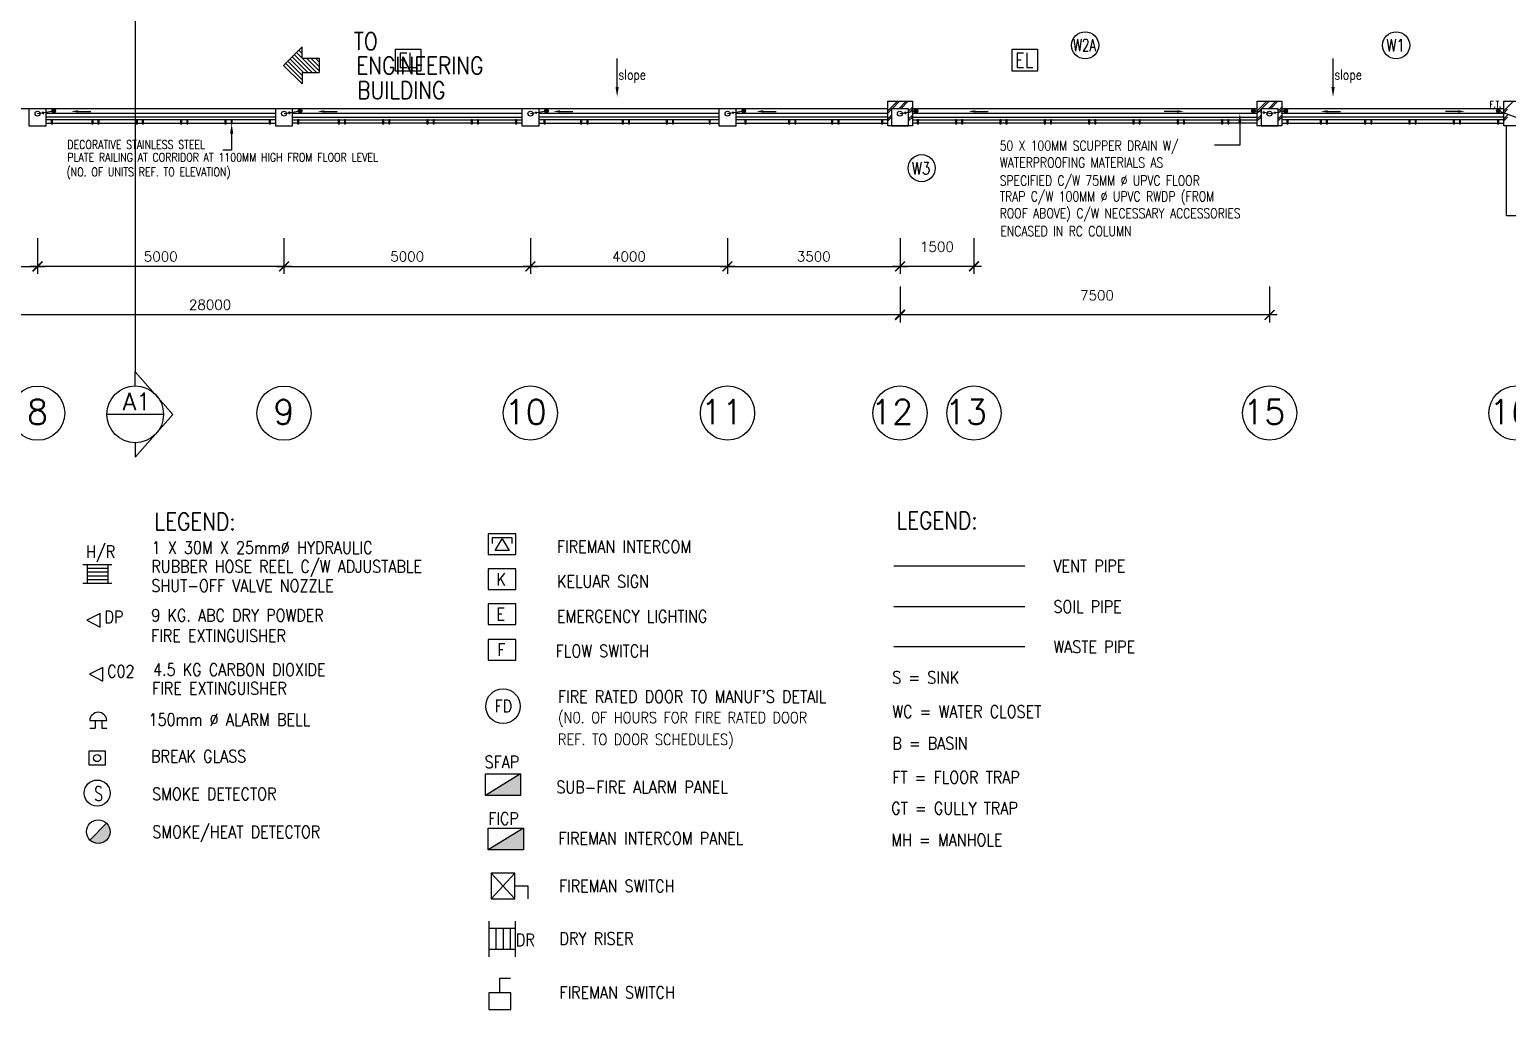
# Model space of a CAD drawing. Header units: feet. Extents: x 1613173 to 1750704, y -859418 to -757301.
# Drawn here: x 1660797 to 1690785, y -858600 to -838719 of the extents above; entities that cross this region are included whole.
import ezdxf

# ---------------------------------------------------------------- set-up
doc = ezdxf.new("R2010")
doc.units = ezdxf.units.FT
doc.header["$LTSCALE"] = 13
doc.header["$MEASUREMENT"] = 0
doc.layers.get('0').update_dxf_attribs({"linetype": 'CONTINUOUS'})
for name, color, linetype in [('-DRY RISER', 1, 'CONTINUOUS'), ('-EL & K', 10, 'CONTINUOUS'), ('-FF', 240, 'CONTINUOUS'), ('-ff.txt', 2, 'CONTINUOUS'), ('AR', 7, 'CONTINUOUS'), ('AR1', 7, 'CONTINUOUS'), ('COL', 3, 'CONTINUOUS'), ('DIM', 7, 'CONTINUOUS'), ('GRID-T', 7, 'CONTINUOUS'), ('hatch', 7, 'CONTINUOUS'), ('LINE', 7, 'CONTINUOUS'), ('NEW', 7, 'CONTINUOUS'), ('partition', 7, 'CONTINUOUS'), ('rail', 1, 'CONTINUOUS'), ('RWDP', 145, 'CONTINUOUS'), ('SP', 220, 'CONTINUOUS'), ('stair', 7, 'CONTINUOUS'), ('T50', 4, 'CONTINUOUS'), ('TEXT', 7, 'CONTINUOUS'), ('WIN-T', 7, 'CONTINUOUS')]:
    doc.layers.add(name, color=color, linetype=linetype)
doc.styles.add('E', font='ROMANS.SHX', dxfattribs={"width": 0.9})
doc.styles.add('ROMANS', font='romans')
doc.styles.get("Standard").update_dxf_attribs({"font": 'ROMANS.SHX'})
doc.styles.add('STANDARDS', font='simplex.shx')
doc.dimstyles.new('STANDARD$0', dxfattribs={"dimscale": 0, "dimtxt": 8, "dimasz": 6, "dimexe": 1, "dimexo": 1, "dimgap": 3, "dimtad": 1, "dimdec": 0, "dimlfac": -1, "dimrnd": 1, "dimzin": 0, "dimdsep": 46, "dimtxsty": 'Standard', "dimcen": 0, "dimclrd": 5, "dimclre": 250, "dimadec": 0, "dimazin": 0, "dimtfac": 1, "dimtdec": 4, "dimtofl": 0, "dimtmove": 0, "dimatfit": 3, "dimfxl": 1, "dimtolj": 1, "dimtzin": 0, "dimarcsym": 0})

# ---------------------------------------------------------------- blocks, each defined once
blk = doc.blocks.new('_ARCHTICK')
at = {"color": 0, "linetype": 'ByBlock', "const_width": 0.15}
blk.add_lwpolyline([(-0.5, -0.5), (0.5, 0.5)], dxfattribs=at)
blk = doc.blocks.new('*D160')
at = {"color": 7, "lineweight": -2, "transparency": 16777216}
for p, q in [((1650460, -844132), (1650460, -844652)), ((1678460, -844132), (1678460, -844652)), ((1650310, -844502), (1678610, -844502))]:
    blk.add_line(p, q, dxfattribs=at)
at = {"color": 7, "lineweight": -2, "transparency": 16777216, "xscale": 200, "yscale": 200, "zscale": 200, "rotation": 180}
blk.add_blockref('_ARCHTICK', (1650460, -844502), dxfattribs=at)
at = {"color": 7, "lineweight": -2, "transparency": 16777216, "xscale": 200, "yscale": 200, "zscale": 200}
blk.add_blockref('_ARCHTICK', (1678460, -844502), dxfattribs=at)
at = {"color": 7, "transparency": 16777216, "insert": (1664460, -844302), "char_height": 200, "attachment_point": 5, "style": 'ROMANS'}
blk.add_mtext('\\A1;28000', dxfattribs=at)
blk = doc.blocks.new('*D173')
at = {"layer": 'DIM', "color": 7, "lineweight": -2, "transparency": 16777216}
for p, q in [((1665960, -842948), (1665960, -843674)), ((1670960, -842948), (1670960, -843674)), ((1665810, -843524), (1671110, -843524))]:
    blk.add_line(p, q, dxfattribs=at)
at = {"layer": 'DIM', "color": 7, "lineweight": -2, "transparency": 16777216, "xscale": 200, "yscale": 200, "zscale": 200, "rotation": 180}
blk.add_blockref('_ARCHTICK', (1665960, -843524), dxfattribs=at)
at = {"layer": 'DIM', "color": 7, "lineweight": -2, "transparency": 16777216, "xscale": 200, "yscale": 200, "zscale": 200}
blk.add_blockref('_ARCHTICK', (1670960, -843524), dxfattribs=at)
at = {"layer": 'DIM', "color": 7, "transparency": 16777216, "insert": (1668460, -843324), "char_height": 200, "attachment_point": 5, "style": 'ROMANS'}
blk.add_mtext('\\A1;5000', dxfattribs=at)
blk = doc.blocks.new('*D174')
at = {"layer": 'DIM', "color": 7, "lineweight": -2, "transparency": 16777216}
for p, q in [((1660960, -842948), (1660960, -843674)), ((1665960, -842948), (1665960, -843674)), ((1666110, -843524), (1660810, -843524))]:
    blk.add_line(p, q, dxfattribs=at)
at = {"layer": 'DIM', "color": 7, "lineweight": -2, "transparency": 16777216, "xscale": 200, "yscale": 200, "zscale": 200}
for p, rotation in [((1660960, -843524), 179.9999999882513), ((1665960, -843524), 359.9999999882513)]:
    blk.add_blockref('_ARCHTICK', p, dxfattribs=dict(at, rotation=rotation))
at = {"layer": 'DIM', "color": 7, "transparency": 16777216, "insert": (1663460, -843324), "char_height": 200, "attachment_point": 5, "rotation": 360, "style": 'ROMANS'}
blk.add_mtext('\\A1;5000', dxfattribs=at)
blk = doc.blocks.new('*D176')
at = {"layer": 'DIM', "color": 7, "lineweight": -2, "transparency": 16777216}
for p, q in [((1655960, -842948), (1655960, -843674)), ((1660960, -842948), (1660960, -843674)), ((1655810, -843524), (1661110, -843524))]:
    blk.add_line(p, q, dxfattribs=at)
at = {"layer": 'DIM', "color": 7, "lineweight": -2, "transparency": 16777216, "xscale": 200, "yscale": 200, "zscale": 200, "rotation": 180}
blk.add_blockref('_ARCHTICK', (1655960, -843524), dxfattribs=at)
at = {"layer": 'DIM', "color": 7, "lineweight": -2, "transparency": 16777216, "xscale": 200, "yscale": 200, "zscale": 200}
blk.add_blockref('_ARCHTICK', (1660960, -843524), dxfattribs=at)
at = {"layer": 'DIM', "color": 7, "transparency": 16777216, "insert": (1658460, -843324), "char_height": 200, "attachment_point": 5, "style": 'ROMANS'}
blk.add_mtext('\\A1;5000', dxfattribs=at)
blk = doc.blocks.new('*D177')
at = {"layer": 'DIM', "color": 7, "lineweight": -2, "transparency": 16777216}
for p, q in [((1670960, -842948), (1670960, -843674)), ((1674960, -842948), (1674960, -843674)), ((1675110, -843524), (1670810, -843524))]:
    blk.add_line(p, q, dxfattribs=at)
at = {"layer": 'DIM', "color": 7, "lineweight": -2, "transparency": 16777216, "xscale": 200, "yscale": 200, "zscale": 200}
for p, rotation in [((1670960, -843524), 179.9999999882489), ((1674960, -843524), 359.9999999882489)]:
    blk.add_blockref('_ARCHTICK', p, dxfattribs=dict(at, rotation=rotation))
at = {"layer": 'DIM', "color": 7, "transparency": 16777216, "insert": (1672960, -843324), "char_height": 200, "attachment_point": 5, "rotation": 360, "style": 'ROMANS'}
blk.add_mtext('\\A1;4000', dxfattribs=at)
blk = doc.blocks.new('*D194')
at = {"layer": 'DIM', "color": 7, "lineweight": -2, "transparency": 16777216}
for p, q in [((1674960, -842948), (1674960, -843674)), ((1678460, -842948), (1678460, -843674)), ((1674810, -843524), (1678610, -843524))]:
    blk.add_line(p, q, dxfattribs=at)
at = {"layer": 'DIM', "color": 7, "lineweight": -2, "transparency": 16777216, "xscale": 200, "yscale": 200, "zscale": 200, "rotation": 180}
blk.add_blockref('_ARCHTICK', (1674960, -843524), dxfattribs=at)
at = {"layer": 'DIM', "color": 7, "lineweight": -2, "transparency": 16777216, "xscale": 200, "yscale": 200, "zscale": 200}
blk.add_blockref('_ARCHTICK', (1678460, -843524), dxfattribs=at)
at = {"layer": 'DIM', "color": 7, "transparency": 16777216, "insert": (1676710, -843324), "char_height": 200, "attachment_point": 5, "style": 'ROMANS'}
blk.add_mtext('\\A1;3500', dxfattribs=at)
blk = doc.blocks.new('*D199')
at = {"layer": 'DIM', "color": 7, "lineweight": -2, "transparency": 16777216}
for p, q in [((1678460, -842948), (1678460, -843674)), ((1679960, -842948), (1679960, -843674)), ((1680110, -843524), (1678310, -843524))]:
    blk.add_line(p, q, dxfattribs=at)
at = {"layer": 'DIM', "color": 7, "lineweight": -2, "transparency": 16777216, "xscale": 200, "yscale": 200, "zscale": 200}
for p, rotation in [((1678460, -843524), 179.9999999882473), ((1679960, -843524), 359.9999999882473)]:
    blk.add_blockref('_ARCHTICK', p, dxfattribs=dict(at, rotation=rotation))
at = {"layer": 'DIM', "color": 7, "transparency": 16777216, "insert": (1679210, -843126), "char_height": 200, "attachment_point": 5, "rotation": 360, "style": 'ROMANS'}
blk.add_mtext('\\A1;1500', dxfattribs=at)
blk = doc.blocks.new('*D249')
at = {"layer": 'DIM', "color": 7, "lineweight": -2, "transparency": 16777216}
for p, q in [((1678460, -843933), (1678460, -844659)), ((1685960, -843933), (1685960, -844659)), ((1686110, -844509), (1678310, -844509))]:
    blk.add_line(p, q, dxfattribs=at)
at = {"layer": 'DIM', "color": 7, "lineweight": -2, "transparency": 16777216, "xscale": 200, "yscale": 200, "zscale": 200}
for p, rotation in [((1678460, -844509), 179.9999999882473), ((1685960, -844509), 359.9999999882473)]:
    blk.add_blockref('_ARCHTICK', p, dxfattribs=dict(at, rotation=rotation))
at = {"layer": 'DIM', "color": 7, "transparency": 16777216, "insert": (1682457, -844111), "char_height": 200, "attachment_point": 5, "rotation": 360, "style": 'ROMANS'}
blk.add_mtext('\\A1;7500', dxfattribs=at)
blk = doc.blocks.new('DRY RISER')
at = {"layer": '-DRY RISER'}
for p, q in [((-150, 0), (150, 0)), ((-90, 0), (-90, -222)), ((90, 0), (90, -222)), ((-90, -42), (90, -42)), ((-90, -102), (90, -102)), ((-150, -222), (150, -222)), ((-90, -162), (90, -162))]:
    blk.add_line(p, q, dxfattribs=at)

msp = doc.modelspace()

# ---------------------------------------------------------------- hatches: boundary and pattern name
at = {"layer": '-FF'}
msp.add_hatch(color=0, dxfattribs=at).paths.add_polyline_path([(1662431.6, -854993.7, 0.1989124), (1662361.3, -854824), (1662021.9, -855163.4, 0.6681786)])
at = {"layer": 'partition'}
h = msp.add_hatch(dxfattribs=at)
h.set_pattern_fill('ANSI31', color=0, scale=500, style=0)
h.set_pattern_definition([(135, (1004377.454, -1282377.05), (44.194174, 44.194174), [])])
h.paths.add_polyline_path([(1666327.3, -839590.7), (1666674.5, -839590.7), (1666674.5, -839299.4), (1666327.3, -839299.4), (1666327.3, -839068.6), (1665950.9, -839445.1), (1666327.3, -839821.5)])
at = {"layer": 'RWDP'}
h = msp.add_hatch(dxfattribs=at)
h.set_pattern_fill('ANSI31', color=0, scale=200, angle=45, style=0)
h.set_pattern_definition([(90, (-29306.8, 12.318), (-25, 5e-15), [])])
edge = h.paths.add_edge_path()
edge.add_arc((1661288.5, -840370.4), 37.5, 0, 360)
h = msp.add_hatch(dxfattribs=at)
h.set_pattern_fill('ANSI31', color=0, scale=200, angle=45, style=0)
h.set_pattern_definition([(90, (-24306.8, 12.318), (-25, 5e-15), [])])
edge = h.paths.add_edge_path()
edge.add_arc((1666288.5, -840370.4), 37.5, 0, 360)
h = msp.add_hatch(dxfattribs=at)
h.set_pattern_fill('ANSI31', color=0, scale=200, angle=45, style=0)
h.set_pattern_definition([(90, (-19306.8, 12.318), (-25, 5e-15), [])])
edge = h.paths.add_edge_path()
edge.add_arc((1671288.5, -840370.4), 37.5, 0, 360)
h = msp.add_hatch(dxfattribs=at)
h.set_pattern_fill('ANSI31', color=0, scale=200, angle=45, style=0)
h.set_pattern_definition([(90, (-15306.8, 12.318), (-25, 5e-15), [])])
edge = h.paths.add_edge_path()
edge.add_arc((1675288.5, -840370.4), 37.5, 0, 360)
h = msp.add_hatch(dxfattribs=at)
h.set_pattern_fill('ANSI31', color=0, scale=200, angle=45, style=0)
h.set_pattern_definition([(90, (-11809.03, 12.318), (-25, 5e-15), [])])
edge = h.paths.add_edge_path()
edge.add_arc((1678786.2, -840370.4), 37.5, 0, 360)
h = msp.add_hatch(dxfattribs=at)
h.set_pattern_fill('ANSI31', color=0, scale=200, angle=45, style=0)
h.set_pattern_definition([(90, (3376225.03, 12.318), (25, 5e-15), [])])
edge = h.paths.add_edge_path()
edge.add_arc((1685629.8, -840370.4), 37.5, 0, 360)
h = msp.add_hatch(dxfattribs=at)
h.set_pattern_fill('ANSI31', color=0, scale=200, angle=45, style=0)
h.set_pattern_definition([(90, (-4309.03, 12.318), (-25, 5e-15), [])])
edge = h.paths.add_edge_path()
edge.add_arc((1686286.2, -840370.4), 37.5, 0, 360)
h = msp.add_hatch(dxfattribs=at)
h.set_pattern_fill('ANSI31', color=0, scale=200, angle=45, style=0)
h.set_pattern_definition([(90, (5, 12.318), (-25, 5e-15), [])])
edge = h.paths.add_edge_path()
edge.add_arc((1690600.3, -840370.4), 37.5, 0, 360)
at = {"layer": 'TEXT'}
for points in [[(1670048.3, -854258.4), (1670759.6, -854258.4), (1670759.6, -853819.5)], [(1670105.5, -855364), (1670816.8, -855364), (1670816.8, -854925.1)]]:
    msp.add_hatch(color=0, dxfattribs=at).paths.add_polyline_path(points)

# ---------------------------------------------------------------- linework, layer by layer
at = {"layer": '-EL & K', "color": 0}
for p, q in [((1668220.9, -839116.8), (1668734.8, -839116.8)), ((1668220.9, -839563.9), (1668220.9, -839116.8)), ((1668734.8, -839116.8), (1668734.8, -839563.9)), ((1680734.8, -839116.8), (1681248.8, -839116.8)), ((1680734.8, -839563.9), (1680734.8, -839116.8)), ((1681248.8, -839116.8), (1681248.8, -839563.9)), ((1668734.8, -839563.9), (1668220.9, -839563.9)), ((1681248.8, -839563.9), (1680734.8, -839563.9))]:
    msp.add_line(p, q, dxfattribs=at)
at = {"layer": '-FF', "color": 0, "ltscale": 10}
for p, q in [((1670588.3, -849033.3), (1670184.6, -849033.3)), ((1670184.6, -849033.3), (1670184.6, -849146.2)), ((1670246.8, -849291.3), (1670386.5, -849049.4)), ((1670386.5, -849049.4), (1670526.1, -849291.3)), ((1670588.3, -849146.2), (1670588.3, -849033.3)), ((1670526.1, -849291.3), (1670246.8, -849291.3))]:
    msp.add_line(p, q, dxfattribs=at)
at = {"layer": '-FF', "color": 0}
for p, q in [((1662469.4, -849578.9), (1661879, -849578.9)), ((1661965.7, -849578.9), (1661965.7, -849955.2)), ((1662382.7, -849653.5), (1661965.7, -849653.5)), ((1662382.7, -849731.3), (1661965.7, -849731.3)), ((1662382.7, -849805.9), (1661965.7, -849805.9)), ((1662382.7, -849578.9), (1662382.7, -849955.2)), ((1662469.4, -849955.2), (1661879, -849955.2)), ((1662382.7, -849880.6), (1661965.7, -849880.6)), ((1662232.5, -850566.2), (1661962.5, -850704.6)), ((1661962.5, -850704.6), (1662232.5, -850843)), ((1662285.6, -851660.3), (1662015.6, -851798.8)), ((1662015.6, -851798.8), (1662285.6, -851937.2)), ((1662018.9, -852738.4), (1662364.3, -852738.4)), ((1662128.9, -852738.4), (1662128.9, -852893)), ((1662261.5, -852738.4), (1662261.5, -852893)), ((1662022, -852893), (1662128.9, -852893)), ((1662261.5, -852893), (1662364.1, -852893)), ((1662021.9, -855163.4), (1662361.3, -854824)), ((1670167, -856354.3), (1670640.9, -855836.6)), ((1670167, -855836.6), (1670640.9, -856354.3)), ((1670640.9, -856095.4), (1670905.9, -856095.4)), ((1670905.9, -856095.4), (1670905.9, -856354.3))]:
    msp.add_line(p, q, dxfattribs=at)
for points in [[(1662232.5, -850843), (1662232.5, -850566.2)], [(1662285.6, -851937.2), (1662285.6, -851660.3)]]:
    msp.add_lwpolyline(points, dxfattribs=at)
msp.add_lwpolyline([(1662341.3, -853638.9), (1662341.3, -853362.1), (1661996.8, -853362.1), (1661996.8, -853638.9)], close=True, dxfattribs=at)
at = {"layer": '-FF', "color": 0, "ltscale": 1.3}
msp.add_lwpolyline([(1670640.9, -855836.6), (1670167, -855836.6), (1670167, -856354.3), (1670640.9, -856354.3)], close=True, dxfattribs=at)
msp.add_lwpolyline([(1670640.9, -855836.6), (1670167, -855836.6), (1670167, -856354.3), (1670640.9, -856354.3)], close=True, dxfattribs=at)
at = {"layer": '-FF', "color": 0}
for centre, radius in [((1662167, -853499.9), 72.2), ((1662169.1, -854210.1), 265), ((1662191.6, -854993.7), 240)]:
    msp.add_circle(centre, radius, dxfattribs=at)
msp.add_arc((1662191.6, -852744), 172.8, 1.85513, 178.14487, dxfattribs=at)
at = {"color": 0}
for p, q in [((1666327.3, -839068.6), (1665950.9, -839445.1)), ((1666327.3, -839299.4), (1666327.3, -839068.6)), ((1666327.3, -839299.4), (1666674.5, -839299.4)), ((1666674.5, -839299.4), (1666674.5, -839590.7)), ((1666327.3, -839821.5), (1665950.9, -839445.1)), ((1666327.3, -839590.7), (1666674.5, -839590.7)), ((1666327.3, -839590.7), (1666327.3, -839821.5)), ((1678210.2, -840324.1), (1656135.2, -840324.1)), ((1665785.2, -840424.1), (1661135.2, -840424.1)), ((1661780, -840379), (1662038.3, -840379)), ((1670785.2, -840424.1), (1666135.2, -840424.1)), ((1666780, -840379), (1667038.3, -840379)), ((1674785.2, -840424.1), (1671135.2, -840424.1)), ((1671562, -840379), (1671820.3, -840379)), ((1678210.2, -840424.1), (1675135.2, -840424.1)), ((1675687, -840379), (1675945.3, -840379)), ((1685710.2, -840324.1), (1678710.2, -840324.1)), ((1685710.2, -840424.1), (1678710.2, -840424.1)), ((1679987, -840379), (1680245.3, -840379)), ((1684080.5, -840379), (1683822.2, -840379)), ((1690710.2, -840324.1), (1686210.2, -840324.1)), ((1690710.2, -840424.1), (1686210.2, -840424.1)), ((1687137, -840379), (1687395.3, -840379)), ((1689783.5, -840379), (1689525.2, -840379))]:
    msp.add_line(p, q, dxfattribs=at)
for points in [[(1661780, -840402.3), (1661780, -840355.7), (1661640, -840379)], [(1666780, -840402.3), (1666780, -840355.7), (1666640, -840379)], [(1671562, -840402.3), (1671562, -840355.7), (1671422, -840379)], [(1675687, -840402.3), (1675687, -840355.7), (1675547, -840379)], [(1679987, -840402.3), (1679987, -840355.7), (1679847, -840379)], [(1684080.5, -840402.3), (1684080.5, -840355.7), (1684220.5, -840379)], [(1687137, -840402.3), (1687137, -840355.7), (1686997, -840379)], [(1689783.5, -840402.3), (1689783.5, -840355.7), (1689923.5, -840379)]]:
    msp.add_solid(points, dxfattribs=at)
at = {"layer": 'AR', "color": 0}
for p, q in [((1662941.4, -832451.7), (1662941.4, -845660.8)), ((1662941.4, -845950.7), (1662941.4, -845660.8)), ((1662941.4, -845660.8), (1663703.7, -846528.3)), ((1663516.4, -846525.7), (1662366.4, -846525.7)), ((1662941.4, -847395.8), (1663703.7, -846528.3)), ((1662941.4, -847100.7), (1662941.4, -847395.8))]:
    msp.add_line(p, q, dxfattribs=at)
msp.add_circle((1662941.4, -846525.7), 575, dxfattribs=at)
at = {"layer": 'COL', "color": 0}
for points in [[(1678210.2, -840174.1), (1678710.2, -840174.1), (1678710.2, -840674.1), (1678210.2, -840674.1)], [(1685710.2, -840174.1), (1686210.2, -840174.1), (1686210.2, -840674.1), (1685710.2, -840674.1)], [(1690710.2, -840174.1), (1691210.2, -840174.1), (1691210.2, -840674.1), (1690710.2, -840674.1)], [(1661135.2, -840324.1), (1660785.2, -840324.1), (1660785.2, -840674.1), (1661135.2, -840674.1)], [(1661135.2, -840324.1), (1660785.2, -840324.1), (1660785.2, -840674.1), (1661135.2, -840674.1)], [(1666135.2, -840324.1), (1665785.2, -840324.1), (1665785.2, -840674.1), (1666135.2, -840674.1)], [(1671135.2, -840324.1), (1670785.2, -840324.1), (1670785.2, -840674.1), (1671135.2, -840674.1)], [(1675135.2, -840324.1), (1674785.2, -840324.1), (1674785.2, -840674.1), (1675135.2, -840674.1)], [(1678635.2, -840324.1), (1678285.2, -840324.1), (1678285.2, -840674.1), (1678635.2, -840674.1)], [(1686135.2, -840324.1), (1685785.2, -840324.1), (1685785.2, -840674.1), (1686135.2, -840674.1)]]:
    msp.add_lwpolyline(points, close=True, dxfattribs=at)
at = {"layer": 'GRID-T', "color": 0}
for centre in [(1660960.2, -846501.9), (1665960.2, -846501.9), (1670960.2, -846500.7), (1674960.2, -846500.7), (1678460.2, -846500.7), (1679960.2, -846500.7), (1685960.2, -846500.7), (1690960.2, -846500.7)]:
    msp.add_circle(centre, 550, dxfattribs=at)
at = {"layer": 'hatch', "color": 0}
for p, q in [((1678210.2, -840369.3), (1678405.5, -840174.1)), ((1678298.1, -840324.1), (1678448.1, -840174.1)), ((1678434.6, -840324.1), (1678584.6, -840174.1)), ((1678477.2, -840324.1), (1678627.2, -840174.1)), ((1685710.2, -840369.3), (1685905.5, -840174.1)), ((1685798.1, -840324.1), (1685948.1, -840174.1)), ((1685934.6, -840324.1), (1686084.6, -840174.1)), ((1685977.2, -840324.1), (1686127.2, -840174.1)), ((1690710.2, -840369.3), (1690905.5, -840174.1)), ((1678210.2, -840412), (1678285.2, -840337)), ((1678210.2, -840530.3), (1678285.2, -840455.3)), ((1678210.2, -840573), (1678285.2, -840498)), ((1678635.2, -840369.3), (1678710.2, -840294.3)), ((1678635.2, -840412), (1678710.2, -840337)), ((1678635.2, -840412), (1678710.2, -840337)), ((1678635.2, -840530.3), (1678710.2, -840455.3)), ((1678635.2, -840530.3), (1678710.2, -840455.3)), ((1678635.2, -840573), (1678710.2, -840498)), ((1685710.2, -840412), (1685785.2, -840337)), ((1685710.2, -840530.3), (1685785.2, -840455.3)), ((1685710.2, -840573), (1685785.2, -840498)), ((1686135.2, -840369.3), (1686210.2, -840294.3)), ((1686135.2, -840412), (1686210.2, -840337)), ((1686135.2, -840530.3), (1686210.2, -840455.3)), ((1686135.2, -840573), (1686210.2, -840498)), ((1690710.2, -840412), (1690785.2, -840337)), ((1690710.2, -840530.3), (1690785.2, -840455.3)), ((1690710.2, -840573), (1690785.2, -840498))]:
    msp.add_line(p, q, dxfattribs=at)
at = {"layer": 'LINE', "color": 0}
for p, q in [((1661135.2, -840617.1), (1665785.2, -840617.1, 0)), ((1670785.2, -840617.1, 0), (1666135.2, -840617.1)), ((1671135.2, -840617.1, 0), (1674785.2, -840617.1, 0)), ((1675135.2, -840617.1, 0), (1678210.2, -840617.1, 0)), ((1685710.2, -840617.1, 0), (1678710.2, -840617.1, 0)), ((1686210.2, -840617.1, 0), (1690710.2, -840617.1)), ((1690767.2, -842499.1, 0), (1690767.2, -840674.1, 0))]:
    msp.add_line(p, q, dxfattribs=at)
at = {"layer": 'NEW', "color": 0}
for p, q in [((1670665.5, -849661.4), (1670105.5, -849661.4)), ((1670105.5, -849661.4), (1670105.5, -850078.9)), ((1670665.5, -850078.9), (1670665.5, -849661.4)), ((1670105.5, -850078.9), (1670665.5, -850078.9)), ((1670665.5, -850369.3), (1670105.5, -850369.3)), ((1670105.5, -850369.3), (1670105.5, -850786.8)), ((1670665.5, -850786.8), (1670665.5, -850369.3)), ((1670105.5, -850786.8), (1670665.5, -850786.8)), ((1670665.5, -851092.7), (1670105.5, -851092.7)), ((1670105.5, -851092.7), (1670105.5, -851510.3)), ((1670665.5, -851510.3), (1670665.5, -851092.7)), ((1670105.5, -851510.3), (1670665.5, -851510.3)), ((1670341.8, -858266.2), (1670341.8, -857964.9)), ((1670341.8, -857964.9), (1670557.1, -857964.9)), ((1670565.8, -858266.2), (1670117.8, -858266.2)), ((1670117.8, -858266.2), (1670117.8, -858600.2)), ((1670565.8, -858600.2), (1670565.8, -858266.2)), ((1670117.8, -858600.2), (1670565.8, -858600.2))]:
    msp.add_line(p, q, dxfattribs=at)
at = {"layer": 'partition', "color": 0}
msp.add_line((1693385.2, -842499.1), (1690767.2, -842499.1), dxfattribs=at)
at = {"layer": 'rail', "color": 0}
for p, q in [((1665785.2, -840499.1), (1661135.2, -840499.1)), ((1665785.2, -840549.1), (1661135.2, -840549.1)), ((1666135.2, -840499.1), (1670785.2, -840499.1)), ((1666135.2, -840549.1), (1670785.2, -840549.1)), ((1674785.2, -840499.1), (1671135.2, -840499.1)), ((1674785.2, -840549.1), (1671135.2, -840549.1)), ((1678210.2, -840499.1), (1675135.2, -840499.1)), ((1678210.2, -840549.1), (1675135.2, -840549.1)), ((1678710.2, -840499.1), (1685710.2, -840499.1)), ((1678710.2, -840549.1), (1685710.2, -840549.1)), ((1690710.2, -840499.1), (1686210.2, -840499.1)), ((1690710.2, -840549.1), (1686210.2, -840549.1))]:
    msp.add_line(p, q, dxfattribs=at)
for points in [[(1661260.2, -840549.1), (1661235.2, -840549.1), (1661235.2, -840634.1), (1661260.2, -840634.1)], [(1662085.2, -840549.1), (1662060.2, -840549.1), (1662060.2, -840634.1), (1662085.2, -840634.1)], [(1662210.2, -840549.1), (1662185.2, -840549.1), (1662185.2, -840634.1), (1662210.2, -840634.1)], [(1662985.2, -840549.1), (1662960.2, -840549.1), (1662960.2, -840634.1), (1662985.2, -840634.1)], [(1663110.2, -840549.1), (1663085.2, -840549.1), (1663085.2, -840634.1), (1663110.2, -840634.1)], [(1663885.2, -840549.1), (1663860.2, -840549.1), (1663860.2, -840634.1), (1663885.2, -840634.1)], [(1664010.2, -840549.1), (1663985.2, -840549.1), (1663985.2, -840634.1), (1664010.2, -840634.1)], [(1664785.2, -840549.1), (1664760.2, -840549.1), (1664760.2, -840634.1), (1664785.2, -840634.1)], [(1664910.2, -840549.1), (1664885.2, -840549.1), (1664885.2, -840634.1), (1664910.2, -840634.1)], [(1665685.2, -840549.1), (1665660.2, -840549.1), (1665660.2, -840634.1), (1665685.2, -840634.1)], [(1666260.2, -840549.1), (1666235.2, -840549.1), (1666235.2, -840634.1), (1666260.2, -840634.1)], [(1667085.2, -840549.1), (1667060.2, -840549.1), (1667060.2, -840634.1), (1667085.2, -840634.1)], [(1667210.2, -840549.1), (1667185.2, -840549.1), (1667185.2, -840634.1), (1667210.2, -840634.1)], [(1667985.2, -840549.1), (1667960.2, -840549.1), (1667960.2, -840634.1), (1667985.2, -840634.1)], [(1668110.2, -840549.1), (1668085.2, -840549.1), (1668085.2, -840634.1), (1668110.2, -840634.1)], [(1668885.2, -840549.1), (1668860.2, -840549.1), (1668860.2, -840634.1), (1668885.2, -840634.1)], [(1669010.2, -840549.1), (1668985.2, -840549.1), (1668985.2, -840634.1), (1669010.2, -840634.1)], [(1669785.2, -840549.1), (1669760.2, -840549.1), (1669760.2, -840634.1), (1669785.2, -840634.1)], [(1669910.2, -840549.1), (1669885.2, -840549.1), (1669885.2, -840634.1), (1669910.2, -840634.1)], [(1670685.2, -840549.1), (1670660.2, -840549.1), (1670660.2, -840634.1), (1670685.2, -840634.1)], [(1671260.2, -840549.1), (1671235.2, -840549.1), (1671235.2, -840634.1), (1671260.2, -840634.1)], [(1672004, -840549.1), (1671979, -840549.1), (1671979, -840634.1), (1672004, -840634.1)], [(1672129, -840549.1), (1672104, -840549.1), (1672104, -840634.1), (1672129, -840634.1)], [(1672847.7, -840549.1), (1672822.7, -840549.1), (1672822.7, -840634.1), (1672847.7, -840634.1)], [(1672972.7, -840549.1), (1672947.7, -840549.1), (1672947.7, -840634.1), (1672972.7, -840634.1)], [(1673741.5, -840549.1), (1673716.5, -840549.1), (1673716.5, -840634.1), (1673741.5, -840634.1)], [(1673866.5, -840549.1), (1673841.5, -840549.1), (1673841.5, -840634.1), (1673866.5, -840634.1)], [(1674610.2, -840549.1), (1674585.2, -840549.1), (1674585.2, -840634.1), (1674610.2, -840634.1)], [(1675335.2, -840549.1), (1675310.2, -840549.1), (1675310.2, -840634.1), (1675335.2, -840634.1)], [(1676222.7, -840549.1), (1676197.7, -840549.1), (1676197.7, -840634.1), (1676222.7, -840634.1)], [(1676222.7, -840549.1), (1676197.7, -840549.1), (1676197.7, -840634.1), (1676222.7, -840634.1)], [(1676347.7, -840549.1), (1676322.7, -840549.1), (1676322.7, -840634.1), (1676347.7, -840634.1)], [(1676347.7, -840549.1), (1676322.7, -840549.1), (1676322.7, -840634.1), (1676347.7, -840634.1)], [(1677097.7, -840549.1), (1677072.7, -840549.1), (1677072.7, -840634.1), (1677097.7, -840634.1)], [(1677222.7, -840549.1), (1677197.7, -840549.1), (1677197.7, -840634.1), (1677222.7, -840634.1)], [(1678110.2, -840549.1), (1678085.2, -840549.1), (1678085.2, -840634.1), (1678110.2, -840634.1)], [(1686335.2, -840549.1), (1686310.2, -840549.1), (1686310.2, -840634.1), (1686335.2, -840634.1)], [(1687010.2, -840549.1), (1686985.2, -840549.1), (1686985.2, -840634.1), (1687010.2, -840634.1)], [(1687135.2, -840549.1), (1687110.2, -840549.1), (1687110.2, -840634.1), (1687135.2, -840634.1)], [(1687910.2, -840549.1), (1687885.2, -840549.1), (1687885.2, -840634.1), (1687910.2, -840634.1)], [(1688035.2, -840549.1), (1688010.2, -840549.1), (1688010.2, -840634.1), (1688035.2, -840634.1)], [(1688810.2, -840549.1), (1688785.2, -840549.1), (1688785.2, -840634.1), (1688810.2, -840634.1)], [(1688935.2, -840549.1), (1688910.2, -840549.1), (1688910.2, -840634.1), (1688935.2, -840634.1)], [(1689710.2, -840549.1), (1689685.2, -840549.1), (1689685.2, -840634.1), (1689710.2, -840634.1)], [(1689835.2, -840549.1), (1689810.2, -840549.1), (1689810.2, -840634.1), (1689835.2, -840634.1)], [(1690610.2, -840549.1), (1690585.2, -840549.1), (1690585.2, -840634.1), (1690610.2, -840634.1)]]:
    msp.add_lwpolyline(points, close=True, dxfattribs=at)
at = {"layer": 'rail', "color": 0, "elevation": 0}
for points in [[(1678835.2, -840549.1), (1678810.2, -840549.1), (1678810.2, -840634.1), (1678835.2, -840634.1)], [(1679610.2, -840549.1), (1679585.2, -840549.1), (1679585.2, -840634.1), (1679610.2, -840634.1)], [(1679735.2, -840549.1), (1679710.2, -840549.1), (1679710.2, -840634.1), (1679735.2, -840634.1)], [(1680510.2, -840549.1), (1680485.2, -840549.1), (1680485.2, -840634.1), (1680510.2, -840634.1)], [(1680635.2, -840549.1), (1680610.2, -840549.1), (1680610.2, -840634.1), (1680635.2, -840634.1)], [(1681410.2, -840549.1), (1681385.2, -840549.1), (1681385.2, -840634.1), (1681410.2, -840634.1)], [(1681535.2, -840549.1), (1681510.2, -840549.1), (1681510.2, -840634.1), (1681535.2, -840634.1)], [(1682310.2, -840549.1), (1682285.2, -840549.1), (1682285.2, -840634.1), (1682310.2, -840634.1)], [(1682435.2, -840549.1), (1682410.2, -840549.1), (1682410.2, -840634.1), (1682435.2, -840634.1)], [(1683210.2, -840549.1), (1683185.2, -840549.1), (1683185.2, -840634.1), (1683210.2, -840634.1)], [(1683335.2, -840549.1), (1683310.2, -840549.1), (1683310.2, -840634.1), (1683335.2, -840634.1)], [(1684110.2, -840549.1), (1684085.2, -840549.1), (1684085.2, -840634.1), (1684110.2, -840634.1)], [(1684235.2, -840549.1), (1684210.2, -840549.1), (1684210.2, -840634.1), (1684235.2, -840634.1)], [(1685010.2, -840549.1), (1684985.2, -840549.1), (1684985.2, -840634.1), (1685010.2, -840634.1)], [(1685135.2, -840549.1), (1685110.2, -840549.1), (1685110.2, -840634.1), (1685135.2, -840634.1)]]:
    msp.add_lwpolyline(points, close=True, dxfattribs=at)
at = {"layer": 'RWDP', "color": 0}
for p, q in [((1672720, -839885), (1672720, -839308)), ((1687246.7, -839885), (1687246.7, -839308)), ((1660960.2, -840424.1), (1661288.5, -840370.4)), ((1661061.3, -840407.6), (1661076.4, -840382.3)), ((1661061.3, -840407.6), (1661084.1, -840430.8)), ((1665960.2, -840424.1), (1666288.5, -840370.4)), ((1666061.3, -840407.6), (1666076.4, -840382.3)), ((1666061.3, -840407.6), (1666084.1, -840430.8)), ((1670960.2, -840424.1), (1671288.5, -840370.4)), ((1671061.3, -840407.6), (1671076.4, -840382.3)), ((1671061.3, -840407.6), (1671084.1, -840430.8)), ((1674960.2, -840424.1), (1675288.5, -840370.4)), ((1675061.3, -840407.6), (1675076.4, -840382.3)), ((1675061.3, -840407.6), (1675084.1, -840430.8)), ((1678458, -840424.1), (1678786.2, -840370.4)), ((1678559, -840407.6), (1678574.2, -840382.3)), ((1678559, -840407.6), (1678581.8, -840430.8)), ((1685958, -840424.1), (1685629.8, -840370.4)), ((1685857, -840407.6), (1685834.2, -840430.8)), ((1685857, -840407.6), (1685841.8, -840382.3)), ((1685958, -840424.1), (1686286.2, -840370.4)), ((1686059, -840407.6), (1686074.2, -840382.3)), ((1686059, -840407.6), (1686081.8, -840430.8)), ((1690605, -840370.4), (1690955.5, -840499.1)), ((1664897.7, -840834.1), (1664897.7, -841168)), ((1685355, -840624.1), (1685355, -841066)), ((1685355, -841066), (1684839, -841066)), ((1664897.7, -841168), (1664719.5, -841168))]:
    msp.add_line(p, q, dxfattribs=at)
for centre, radius in [((1660960.2, -840424.1), 50), ((1661288.5, -840370.4), 37.5), ((1665960.2, -840424.1), 50), ((1666288.5, -840370.4), 37.5), ((1670960.2, -840424.1), 50), ((1671288.5, -840370.4), 37.5), ((1674960.2, -840424.1), 50), ((1675288.5, -840370.4), 37.5), ((1678458, -840424.1), 50), ((1678786.2, -840370.4), 37.5), ((1685629.8, -840370.4), 37.5), ((1685958, -840424.1), 50), ((1686286.2, -840370.4), 37.5), ((1690600.3, -840370.4), 37.5)]:
    msp.add_circle(centre, radius, dxfattribs=at)
for points in [[(1672753.3, -839885), (1672686.7, -839885), (1672720, -840085)], [(1687280, -839885), (1687213.3, -839885), (1687246.7, -840085)], [(1685321.7, -840624.1), (1685388.3, -840624.1), (1685355, -840424.1)], [(1664864.4, -840834.1), (1664931.1, -840834.1), (1664897.7, -840634.1)]]:
    msp.add_solid(points, dxfattribs=at)
at = {"layer": 'SP', "color": 0}
for p, q in [((1680991.5, -849605.1), (1678331.9, -849605.1)), ((1680991.5, -850429.7), (1678331.9, -850429.7)), ((1680991.5, -851240.9), (1678331.9, -851240.9))]:
    msp.add_line(p, q, dxfattribs=at)
at = {"layer": 'TEXT', "color": 0}
for p, q in [((1670665.5, -848953.5), (1670105.5, -848953.5)), ((1670105.5, -848953.5), (1670105.5, -849371.1)), ((1670665.5, -849371.1), (1670665.5, -848953.5)), ((1670105.5, -849371.1), (1670665.5, -849371.1)), ((1670759.6, -853819.5), (1670048.3, -854258.4)), ((1670816.8, -854925.1), (1670105.5, -855364))]:
    msp.add_line(p, q, dxfattribs=at)
for points in [[(1670048.3, -854258.4), (1670048.3, -853819.5), (1670759.6, -853819.5), (1670759.6, -854258.4)], [(1670105.5, -855364), (1670105.5, -854925.1), (1670816.8, -854925.1), (1670816.8, -855364)]]:
    msp.add_lwpolyline(points, close=True, dxfattribs=at)
msp.add_circle((1670404, -852448.3), 351, dxfattribs=at)
at = {"layer": 'WIN-T', "color": 0}
for centre in [(1682216.4, -839038.1), (1688526.3, -839038.1), (1678898.8, -841530.9)]:
    msp.add_circle(centre, 275, dxfattribs=at)

# ---------------------------------------------------------------- block references
at = {"layer": '-DRY RISER', "color": 0, "xscale": 2.400000000023283, "yscale": 2.400000000023283, "zscale": 2.400000000023283, "rotation": 270}
msp.add_blockref('DRY RISER', (1670650, -857170.9), dxfattribs=at)

# ---------------------------------------------------------------- texts
at = {"layer": '-EL & K', "color": 0, "style": 'E', "width": 0.8}
for p in [(1668276.2, -839489.8), (1680794, -839489.8)]:
    msp.add_text('EL', height=300, dxfattribs=at).set_placement(p)
at = {"layer": '-ff.txt', "color": 0, "style": 'STANDARDS', "width": 0.7}
msp.add_text('S', height=292.5, dxfattribs=at).set_placement((1662108.7, -854366.9))
at = {"color": 0, "ltscale": 10, "style": 'ROMANS', "width": 0.8}
for s, p in [('slope', (1672748.8, -839731.9)), ('slope', (1687275.4, -839731.9)), ('50 X 100MM SCUPPER DRAIN W/', (1680482.8, -841174.9)), ('WATERPROOFING MATERIALS AS', (1680482.8, -841516.8)), ('SPECIFIED C/W 75MM %%c UPVC FLOOR', (1680482.8, -841882.1)), ('TRAP C/W 100MM %%c UPVC RWDP (FROM', (1680482.8, -842204.2)), ('ROOF ABOVE) C/W NECESSARY ACCESSORIES', (1680482.8, -842546.6)), ('ENCASED IN RC COLUMN', (1680497, -842909.5))]:
    msp.add_text(s, height=200, dxfattribs=at).set_placement(p)
at = {"layer": 'AR1', "color": 0, "style": 'ROMANS'}
msp.add_text('A1', height=350, dxfattribs=at).set_placement((1662690.5, -846442.5))
at = {"layer": 'GRID-T', "color": 0, "style": 'ROMANS'}
for s, p in [('8', (1660745, -846727.6)), ('9', (1665745, -846727.6)), ('10', (1670435.5, -846726.5)), ('11', (1674420, -846726.5)), ('12', (1677870.7, -846726.5)), ('13', (1679370.7, -846726.5)), ('15', (1685420, -846726.5)), ('16', (1690420, -846726.5))]:
    msp.add_text(s, height=500, dxfattribs=at).set_placement(p)
at = {"layer": 'NEW', "color": 0, "style": 'ROMANS', "width": 0.85}
for s, p in [('K', (1670272.5, -849996.8)), ('KELUAR SIGN', (1671498.7, -850042.2)), ('E', (1670272.5, -850704.7)), ('EMERGENCY LIGHTING', (1671498.7, -850750.1)), ('F', (1670289.7, -851428.1))]:
    msp.add_text(s, height=250, dxfattribs=at).set_placement(p)
at = {"layer": 'stair', "color": 0, "style": 'ROMANS', "width": 0.8}
for s, height, p in [('F.T.', 125, (1690427.1, -840299.4)), ('DECORATIVE STAINLESS STEEL', 175, (1661563.6, -841139.8)), ('PLATE RAILING AT CORRIDOR AT 1100MM HIGH FROM FLOOR LEVEL', 175, (1661563.6, -841398.9)), ('(NO. OF UNITS REF. TO ELEVATION)', 175, (1661547.6, -841694.9))]:
    msp.add_text(s, height=height, dxfattribs=at).set_placement(p)
at = {"layer": 'T50', "color": 0, "style": 'ROMANS', "width": 0.85}
for s, height, p in [('TO ', 350, (1667378.1, -839130.8)), ('ENGINEERING', 350, (1667429, -839624.3)), ('BUILDING', 350, (1667447.8, -840125.4)), ('LEGEND:', 350, (1663332.2, -848876.2)), ('LEGEND:', 350, (1678388.9, -848853.8)), ('H/R', 250, (1661944.2, -849438.8)), ('1 X 30M X 25mm%%C HYDRAULIC ', 250, (1663274.9, -849353.9)), ('FIREMAN INTERCOM', 250, (1671498.7, -849334.3)), ('RUBBER HOSE REEL C/W ADJUSTABLE ', 250, (1663269.3, -849737.5)), ('VENT PIPE', 250, (1681573, -849727.8)), ('SHUT-OFF VALVE NOZZLE', 250, (1663269.3, -850127.7)), ('SOIL PIPE ', 250, (1681573, -850552.3)), ('DP', 250, (1662318.4, -850761.3)), ('9 KG. ABC DRY POWDER', 250, (1663267.7, -850729.5)), ('FIRE EXTINGUISHER', 250, (1663265.5, -851144.5)), ('FLOW SWITCH', 250, (1671472.9, -851452.3)), ('WASTE PIPE ', 250, (1681573, -851368)), ('C02', 250, (1662371.4, -851865.9)), ('4.5 KG CARBON DIOXIDE', 250, (1663304.4, -851830)), ('S = SINK', 250, (1678303.5, -851990.2)), ('FIRE EXTINGUISHER', 250, (1663285.7, -852212.6)), ("FIRE RATED DOOR TO MANUF'S DETAIL", 250, (1671520.5, -852377)), ('FD', 250, (1670232.3, -852570.7)), ('(N0. OF HOURS FOR FIRE RATED DOOR ', 225, (1671520.5, -852791.4)), ('WC = WATER CLOSET', 250, (1678303.5, -852681.7)), ('150mm %%C ALARM BELL', 250, (1663212.8, -852843.1)), ('REF. TO DOOR SCHEDULES)', 225, (1671520.5, -853234.3)), ('B = BASIN', 250, (1678303.5, -853325.2)), ('BREAK GLASS', 250, (1663263, -853587.3)), ('SFAP', 250, (1670031.3, -853705.4)), ('SUB-FIRE ALARM PANEL', 250, (1671487.3, -854215.1)), ('FT = FLOOR TRAP', 250, (1678303.5, -854016.7)), ('SMOKE DETECTOR', 250, (1663284.6, -854351.1)), ('FICP', 250, (1670105, -854852.3)), ('GT = GULLY TRAP', 250, (1678281.6, -854642.4)), ('SMOKE/HEAT DETECTOR', 250, (1663289.2, -855121.9)), ('FIREMAN INTERCOM PANEL', 250, (1671528.7, -855253.3)), ('MH = MANHOLE', 250, (1678281.6, -855285.8)), ('FIREMAN SWITCH', 250, (1671541.6, -856221.1)), ('DRY RISER', 250, (1671550.4, -857286.9)), ('DR', 250, (1670664.9, -857314.1)), ('FIREMAN SWITCH', 250, (1671550.4, -858381.6))]:
    msp.add_text(s, height=height, dxfattribs=at).set_placement(p)
at = {"layer": 'WIN-T', "color": 0, "style": 'ROMANS'}
for s, width, p in [('W2A', 0.7, (1681971.4, -839160.2)), ('W1', 0.8, (1688325.5, -839163.9)), ('W3', 0.8, (1678698, -841656.7))]:
    msp.add_text(s, height=250, dxfattribs=dict(at, width=width)).set_placement(p)

# ---------------------------------------------------------------- dimensions: what is measured, and where the dimension line sits
at = {"color": 0}
dim = msp.add_linear_dim(base=(1678460.2, -844501.8), p1=(1650460.2, -843981.8), p2=(1678460.2, -843981.8), dimstyle='STANDARD$0', override={"dimscale": 100, "dimtxt": 2, "dimasz": 2, "dimexe": 1.5, "dimexo": 1.5, "dimgap": 1, "dimtxsty": 'ROMANS', "dimblk": 'ARCHTICK', "dimdle": 1.5, "dimclrd": 7, "dimclre": 7, "dimclrt": 7, "dimtdec": 0, "dimtmove": 2}, dxfattribs=at)
dim.commit()
dim.dimension.update_dxf_attribs({"geometry": '*D160', "text_midpoint": (1664460.2, -844301.8)})
at = {"layer": 'DIM', "color": 0}
for p1, p2, distance, picture, middle in [((1655960.2, -842797.6), (1660960.2, -842797.6), -726.3, '*D176', (1658460.2, -843323.9)), ((1665960.2, -842797.6), (1660960.2, -842797.6), 726.3, '*D174', (1663460.2, -843323.9)), ((1665960.2, -842797.6), (1670960.2, -842797.6), -726.3, '*D173', (1668460.2, -843323.9)), ((1674960.2, -842797.6), (1670960.2, -842797.6), 726.3, '*D177', (1672960.2, -843323.9)), ((1674960.2, -842797.6), (1678460.2, -842797.6), -726.3, '*D194', (1676710.2, -843323.9))]:
    dim = msp.add_aligned_dim(p1=p1, p2=p2, distance=distance, dimstyle='STANDARD$0', override={"dimscale": 100, "dimtxt": 2, "dimasz": 2, "dimexe": 1.5, "dimexo": 1.5, "dimgap": 1, "dimtxsty": 'ROMANS', "dimblk": 'ARCHTICK', "dimdle": 1.5, "dimclrd": 7, "dimclre": 7, "dimclrt": 7, "dimtdec": 0, "dimtmove": 2}, dxfattribs=at)
    dim.commit()
    dim.dimension.update_dxf_attribs({"geometry": picture, "text_midpoint": middle})
for base, p1, p2, picture, middle in [((1678460.2, -843523.9), (1679960.2, -842797.6), (1678460.2, -842797.6), '*D199', (1679210.2, -843126)), ((1678460.2, -844509.3), (1685960.2, -843782.9), (1678460.2, -843782.9), '*D249', (1682456.8, -844111.3))]:
    dim = msp.add_linear_dim(base=base, p1=p1, p2=p2, angle=180, dimstyle='STANDARD$0', override={"dimscale": 100, "dimtxt": 2, "dimasz": 2, "dimexe": 1.5, "dimexo": 1.5, "dimgap": 1, "dimtxsty": 'ROMANS', "dimblk": 'ARCHTICK', "dimdle": 1.5, "dimclrd": 7, "dimclre": 7, "dimclrt": 7, "dimtdec": 0, "dimtmove": 2}, dxfattribs=at)
    dim.commit()
    dim.dimension.update_dxf_attribs({"geometry": picture, "text_midpoint": middle, "dimtype": 161})

doc.saveas('drawing.dxf')
